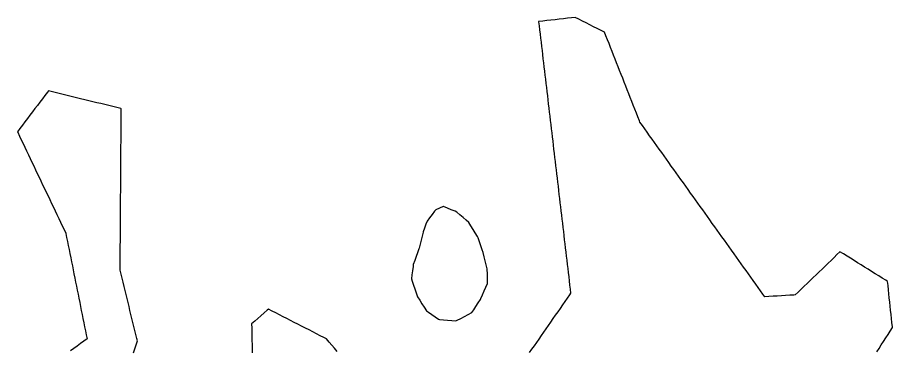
# Model space of a CAD drawing. Header units: millimetres. Extents: x 32 to 3054, y 42 to 5568.
# Drawn here: x 2373.8 to 2584.6, y 4519.6 to 4599.7 of the extents above; entities that cross this region are included whole.
import ezdxf

# ---------------------------------------------------------------- set-up
doc = ezdxf.new("R2010")
doc.units = ezdxf.units.MM
for name, color, linetype in [('ALL_ISLANDS', 7, 'Continuous'), ('OUTLINE_ISLAND_01', 7, 'Continuous'), ('OUTLINE_ISLAND_41', 7, 'Continuous')]:
    doc.layers.add(name, color=color, linetype=linetype)

msp = doc.modelspace()

# ---------------------------------------------------------------- linework, layer by layer
at = {"layer": 'ALL_ISLANDS'}
for points in [[(2580.8068, 4519.0042), (2581.3479, 4519.8451), (2581.8891, 4520.686), (2582.4302, 4521.527), (2582.9714, 4522.3679), (2583.5125, 4523.2089), (2584.0536, 4524.0498), (2584.5948, 4524.8907), (2584.5747, 4525.0782), (2584.4684, 4526.0725), (2584.362, 4527.0668), (2584.2557, 4528.0612), (2584.1494, 4529.0555), (2584.043, 4530.0498), (2583.9367, 4531.0442), (2583.8304, 4532.0385), (2583.724, 4533.0328), (2583.6177, 4534.0272), (2583.5114, 4535.0215), (2583.405, 4536.0158), (2582.9624, 4536.2925), (2582.1145, 4536.8227), (2581.2666, 4537.3528), (2580.4186, 4537.8829), (2579.5707, 4538.413), (2578.7228, 4538.9432), (2577.8749, 4539.4733), (2577.027, 4540.0034), (2576.179, 4540.5336), (2575.3311, 4541.0637), (2574.4832, 4541.5938), (2573.6353, 4542.1239), (2572.7874, 4542.6541), (2571.9394, 4543.1842), (2571.9386, 4543.1834), (2571.2198, 4542.4881), (2570.5011, 4541.7929), (2569.7823, 4541.0976), (2569.0635, 4540.4024), (2568.3448, 4539.7071), (2567.626, 4539.0119), (2566.9072, 4538.3166), (2566.1885, 4537.6214), (2565.4697, 4536.9261), (2564.7509, 4536.2309), (2564.0322, 4535.5356), (2563.3134, 4534.8404), (2562.5946, 4534.1451), (2561.8759, 4533.4498), (2561.1571, 4532.7546), (2560.8233, 4532.7341), (2559.8252, 4532.6728), (2558.827, 4532.6115), (2557.8289, 4532.5502), (2556.8308, 4532.4889), (2555.8327, 4532.4275), (2554.8346, 4532.3662), (2553.8364, 4532.3049), (2553.3791, 4532.9456), (2552.7981, 4533.7595), (2552.2171, 4534.5734), (2551.6361, 4535.3872), (2551.0551, 4536.2011), (2550.4741, 4537.015), (2549.8931, 4537.8289), (2549.3121, 4538.6428), (2548.7311, 4539.4567), (2548.1501, 4540.2706), (2547.569, 4541.0845), (2546.988, 4541.8984), (2546.407, 4542.7123), (2545.826, 4543.5262), (2545.245, 4544.3401), (2544.664, 4545.154), (2544.083, 4545.9679), (2543.502, 4546.7818), (2542.921, 4547.5957), (2542.34, 4548.4096), (2541.759, 4549.2235), (2541.178, 4550.0374), (2540.597, 4550.8513), (2540.0159, 4551.6652), (2539.4349, 4552.4791), (2538.8539, 4553.293), (2538.2729, 4554.1069), (2537.6919, 4554.9208), (2537.1109, 4555.7347), (2536.5299, 4556.5486), (2535.9489, 4557.3625), (2535.3679, 4558.1764), (2534.7869, 4558.9903), (2534.2059, 4559.8042), (2533.6249, 4560.6181), (2533.0439, 4561.432), (2532.4628, 4562.2459), (2531.8818, 4563.0598), (2531.3008, 4563.8737), (2530.7198, 4564.6876), (2530.1388, 4565.5015), (2529.5578, 4566.3154), (2528.9768, 4567.1293), (2528.3958, 4567.9432), (2527.8148, 4568.7571), (2527.2338, 4569.571), (2526.6528, 4570.3849), (2526.0718, 4571.1988), (2525.4908, 4572.0127), (2524.9097, 4572.8266), (2524.3287, 4573.6405), (2523.7477, 4574.4544), (2523.6073, 4574.8113), (2523.2412, 4575.7419), (2522.8752, 4576.6725), (2522.5091, 4577.6031), (2522.1431, 4578.5337), (2521.777, 4579.4643), (2521.4109, 4580.3949), (2521.0449, 4581.3254), (2520.6788, 4582.256), (2520.3127, 4583.1866), (2519.9467, 4584.1172), (2519.5806, 4585.0478), (2519.2145, 4585.9784), (2518.8485, 4586.909), (2518.4824, 4587.8396), (2518.1164, 4588.7702), (2517.7503, 4589.7008), (2517.3842, 4590.6313), (2517.0182, 4591.5619), (2516.6521, 4592.4925), (2516.286, 4593.4231), (2515.92, 4594.3537), (2515.5539, 4595.2843), (2515.1878, 4596.2149), (2514.3624, 4596.6247), (2513.4667, 4597.0695), (2512.5711, 4597.5142), (2511.6754, 4597.9589), (2510.7797, 4598.4036), (2509.8841, 4598.8484), (2508.9884, 4599.2931), (2508.0927, 4599.7378), (2507.2723, 4599.6452), (2506.2786, 4599.5331), (2505.2849, 4599.4209), (2504.2913, 4599.3087), (2503.2976, 4599.1966), (2502.3039, 4599.0844), (2501.3102, 4598.9723), (2500.3165, 4598.8601), (2499.3228, 4598.7479), (2499.3267, 4598.7148), (2499.4435, 4597.7216), (2499.5602, 4596.7285), (2499.677, 4595.7353), (2499.7938, 4594.7422), (2499.9105, 4593.749), (2500.0273, 4592.7558), (2500.1441, 4591.7627), (2500.2608, 4590.7695), (2500.3776, 4589.7764), (2500.4944, 4588.7832), (2500.6112, 4587.79), (2500.7279, 4586.7969), (2500.8447, 4585.8037), (2500.9615, 4584.8106), (2501.0782, 4583.8174), (2501.195, 4582.8243), (2501.3118, 4581.8311), (2501.4285, 4580.8379), (2501.5453, 4579.8448), (2501.6621, 4578.8516), (2501.7788, 4577.8585), (2501.8956, 4576.8653), (2502.0124, 4575.8721), (2502.1291, 4574.879), (2502.2459, 4573.8858), (2502.3627, 4572.8927), (2502.4794, 4571.8995), (2502.5962, 4570.9063), (2502.713, 4569.9132), (2502.8297, 4568.92), (2502.9465, 4567.9269), (2503.0633, 4566.9337), (2503.1801, 4565.9405), (2503.2968, 4564.9474), (2503.4136, 4563.9542), (2503.5304, 4562.9611), (2503.6471, 4561.9679), (2503.7639, 4560.9747), (2503.8807, 4559.9816), (2503.9974, 4558.9884), (2504.1142, 4557.9953), (2504.231, 4557.0021), (2504.3477, 4556.009), (2504.4645, 4555.0158), (2504.5813, 4554.0226), (2504.698, 4553.0295), (2504.8148, 4552.0363), (2504.9316, 4551.0432), (2505.0483, 4550.05), (2505.1651, 4549.0568), (2505.2819, 4548.0637), (2505.3987, 4547.0705), (2505.5154, 4546.0774), (2505.6322, 4545.0842), (2505.749, 4544.091), (2505.8657, 4543.0979), (2505.9825, 4542.1047), (2506.0993, 4541.1116), (2506.216, 4540.1184), (2506.3328, 4539.1252), (2506.4496, 4538.1321), (2506.5663, 4537.1389), (2506.6831, 4536.1458), (2506.7999, 4535.1526), (2506.9166, 4534.1595), (2507.0334, 4533.1663), (2506.7721, 4532.7903), (2506.2014, 4531.9692), (2505.6307, 4531.148), (2505.06, 4530.3268), (2504.4893, 4529.5057), (2503.9186, 4528.6845), (2503.3479, 4527.8634), (2502.7772, 4527.0422), (2502.2065, 4526.2211), (2501.6358, 4525.3999), (2501.0651, 4524.5788), (2500.4943, 4523.7576), (2499.9236, 4522.9364), (2499.3529, 4522.1153), (2498.7822, 4521.2941), (2498.2115, 4520.473), (2497.6408, 4519.6518), (2497.0701, 4518.8307)], [(2401.7018, 4518.797), (2402.019, 4519.7454), (2402.3361, 4520.6937), (2402.6532, 4521.6421), (2402.5172, 4522.2), (2402.2802, 4523.1716), (2402.0432, 4524.1431), (2401.8063, 4525.1146), (2401.5693, 4526.0861), (2401.3324, 4527.0576), (2401.0954, 4528.0292), (2400.8585, 4529.0007), (2400.6215, 4529.9722), (2400.3846, 4530.9437), (2400.1476, 4531.9152), (2399.9107, 4532.8868), (2399.6737, 4533.8583), (2399.4368, 4534.8298), (2399.1998, 4535.8013), (2398.9629, 4536.7729), (2398.7259, 4537.7444), (2398.489, 4538.7159), (2398.489, 4538.7208), (2398.4957, 4539.7208), (2398.5024, 4540.7208), (2398.5091, 4541.7208), (2398.5158, 4542.7207), (2398.5226, 4543.7207), (2398.5293, 4544.7207), (2398.536, 4545.7207), (2398.5427, 4546.7207), (2398.5494, 4547.7206), (2398.5561, 4548.7206), (2398.5628, 4549.7206), (2398.5695, 4550.7206), (2398.5762, 4551.7205), (2398.583, 4552.7205), (2398.5897, 4553.7205), (2398.5964, 4554.7205), (2398.6031, 4555.7204), (2398.6098, 4556.7204), (2398.6165, 4557.7204), (2398.6232, 4558.7204), (2398.6299, 4559.7204), (2398.6367, 4560.7203), (2398.6434, 4561.7203), (2398.6501, 4562.7203), (2398.6568, 4563.7203), (2398.6635, 4564.7202), (2398.6702, 4565.7202), (2398.6769, 4566.7202), (2398.6836, 4567.7202), (2398.6904, 4568.7202), (2398.6971, 4569.7201), (2398.7038, 4570.7201), (2398.7105, 4571.7201), (2398.7172, 4572.7201), (2398.7239, 4573.72), (2398.7306, 4574.72), (2398.7373, 4575.72), (2398.7441, 4576.72), (2398.7508, 4577.72), (2398.684, 4577.7364), (2397.7129, 4577.9751), (2396.7418, 4578.2139), (2395.7707, 4578.4527), (2394.7996, 4578.6914), (2393.8286, 4578.9302), (2392.8575, 4579.1689), (2391.8864, 4579.4077), (2390.9153, 4579.6465), (2389.9442, 4579.8852), (2388.9732, 4580.124), (2388.0021, 4580.3627), (2387.031, 4580.6015), (2386.0599, 4580.8403), (2385.0888, 4581.079), (2384.1178, 4581.3178), (2383.1467, 4581.5565), (2382.1756, 4581.7953), (2381.2045, 4582.0341), (2380.9674, 4581.7189), (2380.3662, 4580.9198), (2379.7651, 4580.1207), (2379.1639, 4579.3215), (2378.5627, 4578.5224), (2377.9615, 4577.7233), (2377.3603, 4576.9242), (2376.7592, 4576.1251), (2376.158, 4575.326), (2375.5568, 4574.5269), (2374.9556, 4573.7278), (2374.3544, 4572.9287), (2373.7532, 4572.1295), (2373.8059, 4572.0187), (2374.2353, 4571.1155), (2374.6646, 4570.2124), (2375.0939, 4569.3092), (2375.5232, 4568.4061), (2375.9525, 4567.5029), (2376.3819, 4566.5997), (2376.8112, 4565.6966), (2377.2405, 4564.7934), (2377.6698, 4563.8903), (2378.0991, 4562.9871), (2378.5284, 4562.084), (2378.9578, 4561.1808), (2379.3871, 4560.2777), (2379.8164, 4559.3745), (2380.2457, 4558.4714), (2380.675, 4557.5682), (2381.1043, 4556.6651), (2381.5337, 4555.7619), (2381.963, 4554.8587), (2382.3923, 4553.9556), (2382.8216, 4553.0524), (2383.2509, 4552.1493), (2383.6803, 4551.2461), (2384.1096, 4550.343), (2384.5389, 4549.4398), (2384.9682, 4548.5367), (2385.3975, 4547.6335), (2385.399, 4547.6259), (2385.5956, 4546.6454), (2385.7921, 4545.6649), (2385.9887, 4544.6844), (2386.1852, 4543.7039), (2386.3818, 4542.7234), (2386.5783, 4541.743), (2386.7748, 4540.7625), (2386.9714, 4539.782), (2387.1679, 4538.8015), (2387.3645, 4537.821), (2387.561, 4536.8405), (2387.7575, 4535.86), (2387.9541, 4534.8795), (2388.1506, 4533.899), (2388.3472, 4532.9185), (2388.5437, 4531.938), (2388.7402, 4530.9575), (2388.9368, 4529.977), (2389.1333, 4528.9965), (2389.3299, 4528.016), (2389.5264, 4527.0355), (2389.7229, 4526.055), (2389.9195, 4525.0745), (2390.116, 4524.094), (2390.3126, 4523.1135), (2390.5091, 4522.133), (2389.7741, 4521.5947), (2388.9673, 4521.0038), (2388.1606, 4520.4129), (2387.3538, 4519.822), (2386.5471, 4519.2311)], [(2450.7857, 4519.1186), (2450.1327, 4519.8759), (2449.4797, 4520.6332), (2448.8266, 4521.3906), (2448.1736, 4522.1479), (2447.5593, 4522.4642), (2446.6702, 4522.9221), (2445.7812, 4523.3799), (2444.8922, 4523.8378), (2444.0031, 4524.2956), (2443.1141, 4524.7535), (2442.2251, 4525.2113), (2441.336, 4525.6692), (2440.447, 4526.127), (2439.558, 4526.5848), (2438.6689, 4527.0427), (2437.7799, 4527.5005), (2436.8909, 4527.9584), (2436.0018, 4528.4162), (2435.1128, 4528.8741), (2434.2238, 4529.3319), (2433.9208, 4529.0637), (2433.172, 4528.4009), (2432.4232, 4527.7382), (2431.6744, 4527.0754), (2430.9256, 4526.4126), (2430.1767, 4525.7498), (2430.1952, 4524.7629), (2430.2139, 4523.7631), (2430.2325, 4522.7632), (2430.2512, 4521.7634), (2430.2699, 4520.7636), (2430.2886, 4519.7638), (2430.3072, 4518.7639)]]:
    msp.add_lwpolyline(points, dxfattribs=at)
msp.add_lwpolyline([(2476.3585, 4554.1278), (2475.4393, 4553.7339), (2474.5202, 4553.34), (2474.2542, 4552.9874), (2473.6521, 4552.189), (2473.05, 4551.3907), (2472.4478, 4550.5923), (2472.1713, 4549.8417), (2471.8257, 4548.9034), (2471.48, 4547.965), (2471.4682, 4547.917), (2471.2296, 4546.9459), (2470.991, 4545.9748), (2470.7524, 4545.0037), (2470.5137, 4544.0326), (2470.4626, 4543.8886), (2470.1277, 4542.9463), (2469.7929, 4542.0041), (2469.458, 4541.0618), (2469.1232, 4540.1195), (2469.0572, 4539.5873), (2468.9342, 4538.5949), (2468.8113, 4537.6025), (2468.6883, 4536.6101), (2468.8612, 4536.0969), (2469.1806, 4535.1492), (2469.5, 4534.2016), (2469.8193, 4533.254), (2470.1387, 4532.3063), (2470.6667, 4531.4751), (2471.2029, 4530.631), (2471.739, 4529.7869), (2472.2752, 4528.9428), (2472.7568, 4528.6023), (2473.5734, 4528.0252), (2474.3901, 4527.448), (2475.2067, 4526.8708), (2475.4125, 4526.8514), (2476.4081, 4526.7573), (2477.4036, 4526.6633), (2478.3992, 4526.5692), (2479.3948, 4526.4752), (2479.6938, 4526.6331), (2480.5781, 4527.0999), (2481.4625, 4527.5668), (2482.3468, 4528.0336), (2483.2312, 4528.5005), (2483.6724, 4529.1609), (2484.228, 4529.9923), (2484.7836, 4530.8238), (2485.3392, 4531.6552), (2485.4319, 4531.8704), (2485.8273, 4532.7889), (2486.2227, 4533.7074), (2486.6181, 4534.6259), (2487.0136, 4535.5444), (2487.0076, 4535.8795), (2486.99, 4536.8794), (2486.9723, 4537.8792), (2486.9547, 4538.8791), (2486.9096, 4539.0701), (2486.6799, 4540.0434), (2486.4502, 4541.0167), (2486.2205, 4541.9899), (2485.9908, 4542.9632), (2485.7498, 4543.6698), (2485.427, 4544.6163), (2485.1041, 4545.5627), (2484.7813, 4546.5092), (2484.5719, 4546.8549), (2484.0539, 4547.7103), (2483.5358, 4548.5656), (2483.0178, 4549.421), (2482.4998, 4550.2764), (2481.8816, 4550.8114), (2481.1254, 4551.4658), (2480.3693, 4552.1202), (2479.6131, 4552.7746), (2479.1774, 4552.9558), (2478.254, 4553.3397), (2477.3306, 4553.7236), (2476.4073, 4554.1075)], close=True, dxfattribs=at)
at = {"layer": 'OUTLINE_ISLAND_01'}
for points in [[(2580.8068, 4519.0042), (2581.3479, 4519.8451), (2581.8891, 4520.686), (2582.4302, 4521.527), (2582.9714, 4522.3679), (2583.5125, 4523.2089), (2584.0536, 4524.0498), (2584.5948, 4524.8907), (2584.5747, 4525.0782), (2584.4684, 4526.0725), (2584.362, 4527.0668), (2584.2557, 4528.0612), (2584.1494, 4529.0555), (2584.043, 4530.0498), (2583.9367, 4531.0442), (2583.8304, 4532.0385), (2583.724, 4533.0328), (2583.6177, 4534.0272), (2583.5114, 4535.0215), (2583.405, 4536.0158), (2582.9624, 4536.2925), (2582.1145, 4536.8227), (2581.2666, 4537.3528), (2580.4186, 4537.8829), (2579.5707, 4538.413), (2578.7228, 4538.9432), (2577.8749, 4539.4733), (2577.027, 4540.0034), (2576.179, 4540.5336), (2575.3311, 4541.0637), (2574.4832, 4541.5938), (2573.6353, 4542.1239), (2572.7874, 4542.6541), (2571.9394, 4543.1842), (2571.9386, 4543.1834), (2571.2198, 4542.4881), (2570.5011, 4541.7929), (2569.7823, 4541.0976), (2569.0635, 4540.4024), (2568.3448, 4539.7071), (2567.626, 4539.0119), (2566.9072, 4538.3166), (2566.1885, 4537.6214), (2565.4697, 4536.9261), (2564.7509, 4536.2309), (2564.0322, 4535.5356), (2563.3134, 4534.8404), (2562.5946, 4534.1451), (2561.8759, 4533.4498), (2561.1571, 4532.7546), (2560.8233, 4532.7341), (2559.8252, 4532.6728), (2558.827, 4532.6115), (2557.8289, 4532.5502), (2556.8308, 4532.4889), (2555.8327, 4532.4275), (2554.8346, 4532.3662), (2553.8364, 4532.3049), (2553.3791, 4532.9456), (2552.7981, 4533.7595), (2552.2171, 4534.5734), (2551.6361, 4535.3872), (2551.0551, 4536.2011), (2550.4741, 4537.015), (2549.8931, 4537.8289), (2549.3121, 4538.6428), (2548.7311, 4539.4567), (2548.1501, 4540.2706), (2547.569, 4541.0845), (2546.988, 4541.8984), (2546.407, 4542.7123), (2545.826, 4543.5262), (2545.245, 4544.3401), (2544.664, 4545.154), (2544.083, 4545.9679), (2543.502, 4546.7818), (2542.921, 4547.5957), (2542.34, 4548.4096), (2541.759, 4549.2235), (2541.178, 4550.0374), (2540.597, 4550.8513), (2540.0159, 4551.6652), (2539.4349, 4552.4791), (2538.8539, 4553.293), (2538.2729, 4554.1069), (2537.6919, 4554.9208), (2537.1109, 4555.7347), (2536.5299, 4556.5486), (2535.9489, 4557.3625), (2535.3679, 4558.1764), (2534.7869, 4558.9903), (2534.2059, 4559.8042), (2533.6249, 4560.6181), (2533.0439, 4561.432), (2532.4628, 4562.2459), (2531.8818, 4563.0598), (2531.3008, 4563.8737), (2530.7198, 4564.6876), (2530.1388, 4565.5015), (2529.5578, 4566.3154), (2528.9768, 4567.1293), (2528.3958, 4567.9432), (2527.8148, 4568.7571), (2527.2338, 4569.571), (2526.6528, 4570.3849), (2526.0718, 4571.1988), (2525.4908, 4572.0127), (2524.9097, 4572.8266), (2524.3287, 4573.6405), (2523.7477, 4574.4544), (2523.6073, 4574.8113), (2523.2412, 4575.7419), (2522.8752, 4576.6725), (2522.5091, 4577.6031), (2522.1431, 4578.5337), (2521.777, 4579.4643), (2521.4109, 4580.3949), (2521.0449, 4581.3254), (2520.6788, 4582.256), (2520.3127, 4583.1866), (2519.9467, 4584.1172), (2519.5806, 4585.0478), (2519.2145, 4585.9784), (2518.8485, 4586.909), (2518.4824, 4587.8396), (2518.1164, 4588.7702), (2517.7503, 4589.7008), (2517.3842, 4590.6313), (2517.0182, 4591.5619), (2516.6521, 4592.4925), (2516.286, 4593.4231), (2515.92, 4594.3537), (2515.5539, 4595.2843), (2515.1878, 4596.2149), (2514.3624, 4596.6247), (2513.4667, 4597.0695), (2512.5711, 4597.5142), (2511.6754, 4597.9589), (2510.7797, 4598.4036), (2509.8841, 4598.8484), (2508.9884, 4599.2931), (2508.0927, 4599.7378), (2507.2723, 4599.6452), (2506.2786, 4599.5331), (2505.2849, 4599.4209), (2504.2913, 4599.3087), (2503.2976, 4599.1966), (2502.3039, 4599.0844), (2501.3102, 4598.9723), (2500.3165, 4598.8601), (2499.3228, 4598.7479), (2499.3267, 4598.7148), (2499.4435, 4597.7216), (2499.5602, 4596.7285), (2499.677, 4595.7353), (2499.7938, 4594.7422), (2499.9105, 4593.749), (2500.0273, 4592.7558), (2500.1441, 4591.7627), (2500.2608, 4590.7695), (2500.3776, 4589.7764), (2500.4944, 4588.7832), (2500.6112, 4587.79), (2500.7279, 4586.7969), (2500.8447, 4585.8037), (2500.9615, 4584.8106), (2501.0782, 4583.8174), (2501.195, 4582.8243), (2501.3118, 4581.8311), (2501.4285, 4580.8379), (2501.5453, 4579.8448), (2501.6621, 4578.8516), (2501.7788, 4577.8585), (2501.8956, 4576.8653), (2502.0124, 4575.8721), (2502.1291, 4574.879), (2502.2459, 4573.8858), (2502.3627, 4572.8927), (2502.4794, 4571.8995), (2502.5962, 4570.9063), (2502.713, 4569.9132), (2502.8297, 4568.92), (2502.9465, 4567.9269), (2503.0633, 4566.9337), (2503.1801, 4565.9405), (2503.2968, 4564.9474), (2503.4136, 4563.9542), (2503.5304, 4562.9611), (2503.6471, 4561.9679), (2503.7639, 4560.9747), (2503.8807, 4559.9816), (2503.9974, 4558.9884), (2504.1142, 4557.9953), (2504.231, 4557.0021), (2504.3477, 4556.009), (2504.4645, 4555.0158), (2504.5813, 4554.0226), (2504.698, 4553.0295), (2504.8148, 4552.0363), (2504.9316, 4551.0432), (2505.0483, 4550.05), (2505.1651, 4549.0568), (2505.2819, 4548.0637), (2505.3987, 4547.0705), (2505.5154, 4546.0774), (2505.6322, 4545.0842), (2505.749, 4544.091), (2505.8657, 4543.0979), (2505.9825, 4542.1047), (2506.0993, 4541.1116), (2506.216, 4540.1184), (2506.3328, 4539.1252), (2506.4496, 4538.1321), (2506.5663, 4537.1389), (2506.6831, 4536.1458), (2506.7999, 4535.1526), (2506.9166, 4534.1595), (2507.0334, 4533.1663), (2506.7721, 4532.7903), (2506.2014, 4531.9692), (2505.6307, 4531.148), (2505.06, 4530.3268), (2504.4893, 4529.5057), (2503.9186, 4528.6845), (2503.3479, 4527.8634), (2502.7772, 4527.0422), (2502.2065, 4526.2211), (2501.6358, 4525.3999), (2501.0651, 4524.5788), (2500.4943, 4523.7576), (2499.9236, 4522.9364), (2499.3529, 4522.1153), (2498.7822, 4521.2941), (2498.2115, 4520.473), (2497.6408, 4519.6518), (2497.0701, 4518.8307)], [(2401.7018, 4518.797), (2402.019, 4519.7454), (2402.3361, 4520.6937), (2402.6532, 4521.6421), (2402.5172, 4522.2), (2402.2802, 4523.1716), (2402.0432, 4524.1431), (2401.8063, 4525.1146), (2401.5693, 4526.0861), (2401.3324, 4527.0576), (2401.0954, 4528.0292), (2400.8585, 4529.0007), (2400.6215, 4529.9722), (2400.3846, 4530.9437), (2400.1476, 4531.9152), (2399.9107, 4532.8868), (2399.6737, 4533.8583), (2399.4368, 4534.8298), (2399.1998, 4535.8013), (2398.9629, 4536.7729), (2398.7259, 4537.7444), (2398.489, 4538.7159), (2398.489, 4538.7208), (2398.4957, 4539.7208), (2398.5024, 4540.7208), (2398.5091, 4541.7208), (2398.5158, 4542.7207), (2398.5226, 4543.7207), (2398.5293, 4544.7207), (2398.536, 4545.7207), (2398.5427, 4546.7207), (2398.5494, 4547.7206), (2398.5561, 4548.7206), (2398.5628, 4549.7206), (2398.5695, 4550.7206), (2398.5762, 4551.7205), (2398.583, 4552.7205), (2398.5897, 4553.7205), (2398.5964, 4554.7205), (2398.6031, 4555.7204), (2398.6098, 4556.7204), (2398.6165, 4557.7204), (2398.6232, 4558.7204), (2398.6299, 4559.7204), (2398.6367, 4560.7203), (2398.6434, 4561.7203), (2398.6501, 4562.7203), (2398.6568, 4563.7203), (2398.6635, 4564.7202), (2398.6702, 4565.7202), (2398.6769, 4566.7202), (2398.6836, 4567.7202), (2398.6904, 4568.7202), (2398.6971, 4569.7201), (2398.7038, 4570.7201), (2398.7105, 4571.7201), (2398.7172, 4572.7201), (2398.7239, 4573.72), (2398.7306, 4574.72), (2398.7373, 4575.72), (2398.7441, 4576.72), (2398.7508, 4577.72), (2398.684, 4577.7364), (2397.7129, 4577.9751), (2396.7418, 4578.2139), (2395.7707, 4578.4527), (2394.7996, 4578.6914), (2393.8286, 4578.9302), (2392.8575, 4579.1689), (2391.8864, 4579.4077), (2390.9153, 4579.6465), (2389.9442, 4579.8852), (2388.9732, 4580.124), (2388.0021, 4580.3627), (2387.031, 4580.6015), (2386.0599, 4580.8403), (2385.0888, 4581.079), (2384.1178, 4581.3178), (2383.1467, 4581.5565), (2382.1756, 4581.7953), (2381.2045, 4582.0341), (2380.9674, 4581.7189), (2380.3662, 4580.9198), (2379.7651, 4580.1207), (2379.1639, 4579.3215), (2378.5627, 4578.5224), (2377.9615, 4577.7233), (2377.3603, 4576.9242), (2376.7592, 4576.1251), (2376.158, 4575.326), (2375.5568, 4574.5269), (2374.9556, 4573.7278), (2374.3544, 4572.9287), (2373.7532, 4572.1295), (2373.8059, 4572.0187), (2374.2353, 4571.1155), (2374.6646, 4570.2124), (2375.0939, 4569.3092), (2375.5232, 4568.4061), (2375.9525, 4567.5029), (2376.3819, 4566.5997), (2376.8112, 4565.6966), (2377.2405, 4564.7934), (2377.6698, 4563.8903), (2378.0991, 4562.9871), (2378.5284, 4562.084), (2378.9578, 4561.1808), (2379.3871, 4560.2777), (2379.8164, 4559.3745), (2380.2457, 4558.4714), (2380.675, 4557.5682), (2381.1043, 4556.6651), (2381.5337, 4555.7619), (2381.963, 4554.8587), (2382.3923, 4553.9556), (2382.8216, 4553.0524), (2383.2509, 4552.1493), (2383.6803, 4551.2461), (2384.1096, 4550.343), (2384.5389, 4549.4398), (2384.9682, 4548.5367), (2385.3975, 4547.6335), (2385.399, 4547.6259), (2385.5956, 4546.6454), (2385.7921, 4545.6649), (2385.9887, 4544.6844), (2386.1852, 4543.7039), (2386.3818, 4542.7234), (2386.5783, 4541.743), (2386.7748, 4540.7625), (2386.9714, 4539.782), (2387.1679, 4538.8015), (2387.3645, 4537.821), (2387.561, 4536.8405), (2387.7575, 4535.86), (2387.9541, 4534.8795), (2388.1506, 4533.899), (2388.3472, 4532.9185), (2388.5437, 4531.938), (2388.7402, 4530.9575), (2388.9368, 4529.977), (2389.1333, 4528.9965), (2389.3299, 4528.016), (2389.5264, 4527.0355), (2389.7229, 4526.055), (2389.9195, 4525.0745), (2390.116, 4524.094), (2390.3126, 4523.1135), (2390.5091, 4522.133), (2389.7741, 4521.5947), (2388.9673, 4521.0038), (2388.1606, 4520.4129), (2387.3538, 4519.822), (2386.5471, 4519.2311)], [(2450.7857, 4519.1186), (2450.1327, 4519.8759), (2449.4797, 4520.6332), (2448.8266, 4521.3906), (2448.1736, 4522.1479), (2447.5593, 4522.4642), (2446.6702, 4522.9221), (2445.7812, 4523.3799), (2444.8922, 4523.8378), (2444.0031, 4524.2956), (2443.1141, 4524.7535), (2442.2251, 4525.2113), (2441.336, 4525.6692), (2440.447, 4526.127), (2439.558, 4526.5848), (2438.6689, 4527.0427), (2437.7799, 4527.5005), (2436.8909, 4527.9584), (2436.0018, 4528.4162), (2435.1128, 4528.8741), (2434.2238, 4529.3319), (2433.9208, 4529.0637), (2433.172, 4528.4009), (2432.4232, 4527.7382), (2431.6744, 4527.0754), (2430.9256, 4526.4126), (2430.1767, 4525.7498), (2430.1952, 4524.7629), (2430.2139, 4523.7631), (2430.2325, 4522.7632), (2430.2512, 4521.7634), (2430.2699, 4520.7636), (2430.2886, 4519.7638), (2430.3072, 4518.7639)]]:
    msp.add_lwpolyline(points, dxfattribs=at)
at = {"layer": 'OUTLINE_ISLAND_41'}
msp.add_lwpolyline([(2476.3585, 4554.1278), (2475.4393, 4553.7339), (2474.5202, 4553.34), (2474.2542, 4552.9874), (2473.6521, 4552.189), (2473.05, 4551.3907), (2472.4478, 4550.5923), (2472.1713, 4549.8417), (2471.8257, 4548.9034), (2471.48, 4547.965), (2471.4682, 4547.917), (2471.2296, 4546.9459), (2470.991, 4545.9748), (2470.7524, 4545.0037), (2470.5137, 4544.0326), (2470.4626, 4543.8886), (2470.1277, 4542.9463), (2469.7929, 4542.0041), (2469.458, 4541.0618), (2469.1232, 4540.1195), (2469.0572, 4539.5873), (2468.9342, 4538.5949), (2468.8113, 4537.6025), (2468.6883, 4536.6101), (2468.8612, 4536.0969), (2469.1806, 4535.1492), (2469.5, 4534.2016), (2469.8193, 4533.254), (2470.1387, 4532.3063), (2470.6667, 4531.4751), (2471.2029, 4530.631), (2471.739, 4529.7869), (2472.2752, 4528.9428), (2472.7568, 4528.6023), (2473.5734, 4528.0252), (2474.3901, 4527.448), (2475.2067, 4526.8708), (2475.4125, 4526.8514), (2476.4081, 4526.7573), (2477.4036, 4526.6633), (2478.3992, 4526.5692), (2479.3948, 4526.4752), (2479.6938, 4526.6331), (2480.5781, 4527.0999), (2481.4625, 4527.5668), (2482.3468, 4528.0336), (2483.2312, 4528.5005), (2483.6724, 4529.1609), (2484.228, 4529.9923), (2484.7836, 4530.8238), (2485.3392, 4531.6552), (2485.4319, 4531.8704), (2485.8273, 4532.7889), (2486.2227, 4533.7074), (2486.6181, 4534.6259), (2487.0136, 4535.5444), (2487.0076, 4535.8795), (2486.99, 4536.8794), (2486.9723, 4537.8792), (2486.9547, 4538.8791), (2486.9096, 4539.0701), (2486.6799, 4540.0434), (2486.4502, 4541.0167), (2486.2205, 4541.9899), (2485.9908, 4542.9632), (2485.7498, 4543.6698), (2485.427, 4544.6163), (2485.1041, 4545.5627), (2484.7813, 4546.5092), (2484.5719, 4546.8549), (2484.0539, 4547.7103), (2483.5358, 4548.5656), (2483.0178, 4549.421), (2482.4998, 4550.2764), (2481.8816, 4550.8114), (2481.1254, 4551.4658), (2480.3693, 4552.1202), (2479.6131, 4552.7746), (2479.1774, 4552.9558), (2478.254, 4553.3397), (2477.3306, 4553.7236), (2476.4073, 4554.1075)], close=True, dxfattribs=at)

doc.saveas('drawing.dxf')
